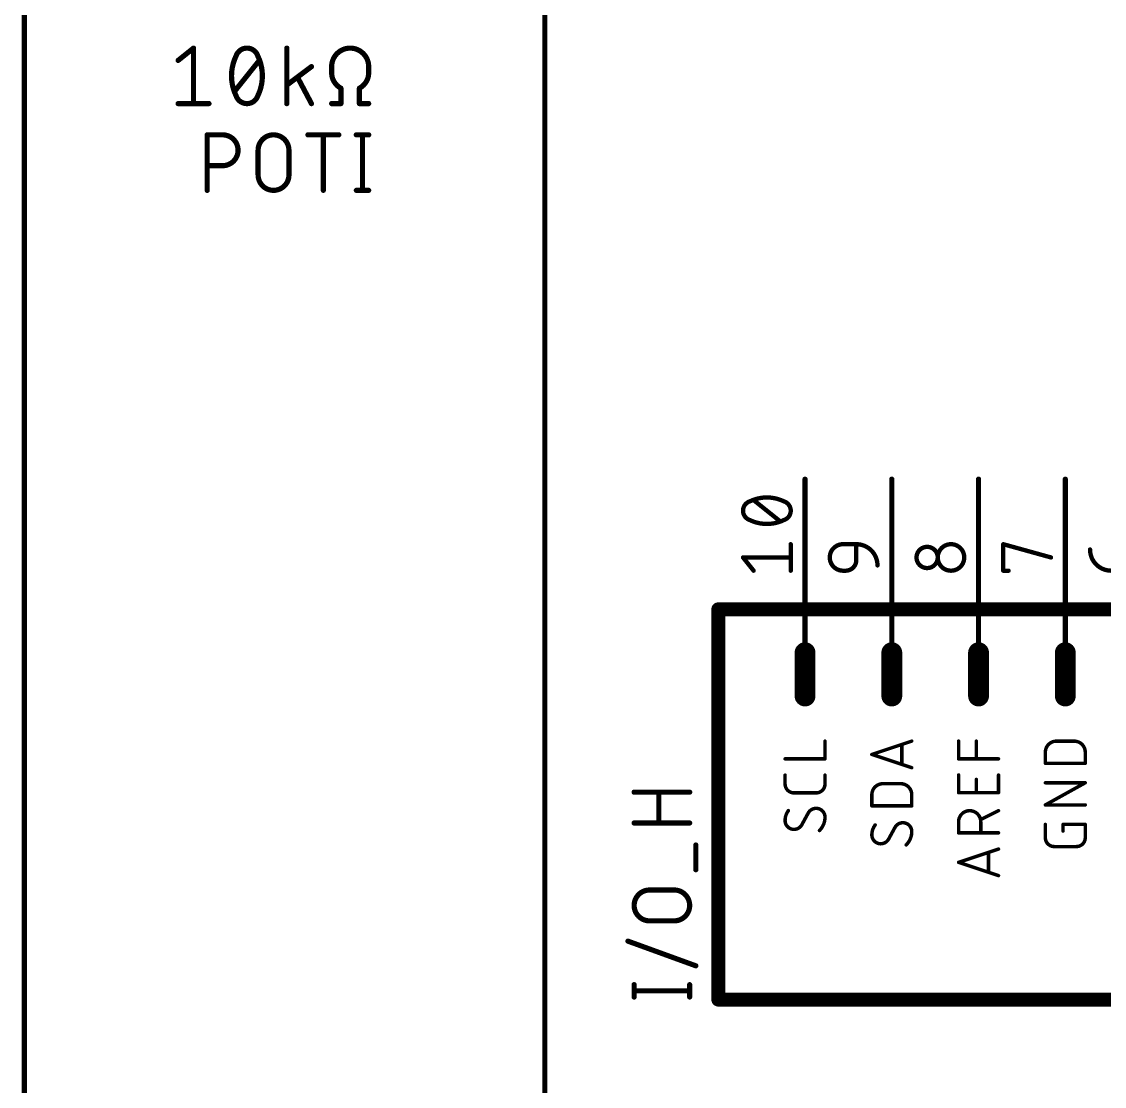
# Model space of a CAD drawing. Extents: x 33 to 158, y -5 to 117.
# Drawn here: x 32.94 to 64.64, y 38.1 to 69.28 of the extents above; entities that cross this region are included whole.
import ezdxf

# ---------------------------------------------------------------- set-up
doc = ezdxf.new("R2010")
doc.units = 0
for name, color, linetype in [('91', 122, 'CONTINUOUS'), ('94', 12, 'CONTINUOUS'), ('95', 251, 'CONTINUOUS'), ('96', 251, 'CONTINUOUS')]:
    doc.layers.add(name, color=color, linetype=linetype)

msp = doc.modelspace()

# ---------------------------------------------------------------- linework, layer by layer
at = {"layer": '91', "const_width": 0.1524}
for points in [[(33.02, 12.7), (33.02, 71.12)], [(48.26, 71.12), (48.26, 15.24)]]:
    msp.add_lwpolyline(points, dxfattribs=at)
at = {"layer": '94'}
for points, const_width in [([(55.88, 55.88), (55.88, 50.8)], 0.1524), ([(58.42, 55.88), (58.42, 50.8)], 0.1524), ([(60.96, 55.88), (60.96, 50.8)], 0.1524), ([(63.5, 55.88), (63.5, 50.8)], 0.1524), ([(53.34, 52.07), (53.34, 40.64)], 0.4064), ([(53.34, 52.07), (81.28, 52.07)], 0.4064), ([(55.88, 49.53), (55.88, 50.8)], 0.6096), ([(58.42, 49.53), (58.42, 50.8)], 0.6096), ([(60.96, 49.53), (60.96, 50.8)], 0.6096), ([(63.5, 49.53), (63.5, 50.8)], 0.6096), ([(56.4642, 47.6899), (56.4642, 48.2092)], 0.1016), ([(57.8358, 47.8197), (59.0042, 48.2092)], 0.1016), ([(60.3758, 47.6899), (60.3758, 48.2092)], 0.1016), ([(60.8951, 47.6899), (60.8951, 48.2092)], 0.1016), ([(63.2404, 48.2092), (63.7596, 48.2092)], 0.1016), ([(59.0042, 47.4303), (57.8358, 47.8197)], 0.1016), ([(58.7121, 48.1118), (58.7121, 47.5276)], 0.1016), ([(62.9158, 47.5601), (62.9158, 47.8846)], 0.1016), ([(64.0842, 47.8846), (64.0842, 47.5601)], 0.1016), ([(55.2958, 47.6899), (56.4642, 47.6899)], 0.1016), ([(61.5442, 47.6899), (60.3758, 47.6899)], 0.1016), ([(64.0842, 47.5601), (62.9158, 47.5601)], 0.1016), ([(55.2958, 46.9534), (55.2958, 47.213)], 0.1016), ([(56.4642, 47.213), (56.4642, 46.9534)], 0.1016), ([(60.3758, 46.6993), (60.3758, 47.2186)], 0.1016), ([(61.5442, 47.2186), (61.5442, 46.6993)], 0.1016), ([(58.1604, 46.9632), (58.6796, 46.9632)], 0.1016), ([(60.8951, 46.6993), (60.8951, 47.0888)], 0.1016), ([(62.9158, 46.3409), (64.0842, 46.99)], 0.1016), ([(64.0842, 46.99), (62.9158, 46.99)], 0.1016), ([(56.2046, 46.6937), (55.5554, 46.6937)], 0.1016), ([(57.8358, 46.3141), (57.8358, 46.6386)], 0.1016), ([(59.0042, 46.6386), (59.0042, 46.3141)], 0.1016), ([(61.5442, 46.6993), (60.3758, 46.6993)], 0.1016), ([(59.0042, 46.3141), (57.8358, 46.3141)], 0.1016), ([(64.0842, 46.3409), (62.9158, 46.3409)], 0.1016), ([(55.9774, 46.1114), (55.7826, 45.7544)], 0.1016), ([(61.5442, 46.1724), (61.0249, 45.9128)], 0.1016), ([(58.5174, 45.6904), (58.3226, 45.3334)], 0.1016), ([(60.3758, 45.5233), (60.3758, 45.8479)], 0.1016), ([(61.0249, 45.8479), (61.0249, 45.5233)], 0.1016), ([(62.9158, 45.3813), (62.9158, 45.7708)], 0.1016), ([(63.4351, 45.5761), (63.4351, 45.7708)], 0.1016), ([(63.4351, 45.7708), (64.0842, 45.7708)], 0.1016), ([(64.0842, 45.7708), (64.0842, 45.3813)], 0.1016), ([(61.5442, 45.5233), (60.3758, 45.5233)], 0.1016), ([(60.3758, 44.6594), (61.5442, 45.0489)], 0.1016), ([(63.8246, 45.1217), (63.1754, 45.1217)], 0.1016), ([(61.5442, 44.2699), (60.3758, 44.6594)], 0.1016), ([(61.2521, 44.9515), (61.2521, 44.3673)], 0.1016), ([(81.28, 40.64), (53.34, 40.64)], 0.4064)]:
    msp.add_lwpolyline(points, dxfattribs=dict(at, const_width=const_width))
for points, const_width in [([(55.9181, 55.88, 1), (55.8419, 55.88)], 0.0762), ([(58.4581, 55.88, 1), (58.3819, 55.88)], 0.0762), ([(60.9981, 55.88, 1), (60.9219, 55.88)], 0.0762), ([(63.5381, 55.88, 1), (63.4619, 55.88)], 0.0762), ([(53.4416, 52.07, 1), (53.2384, 52.07)], 0.2032), ([(53.34, 52.1716, 1), (53.34, 51.9684)], 0.2032), ([(56.0324, 50.8, 1), (55.7276, 50.8)], 0.3048), ([(58.5724, 50.8, 1), (58.2676, 50.8)], 0.3048), ([(61.1124, 50.8, 1), (60.8076, 50.8)], 0.3048), ([(63.6524, 50.8, 1), (63.3476, 50.8)], 0.3048), ([(55.8419, 50.8, 1), (55.9181, 50.8)], 0.0762), ([(58.3819, 50.8, 1), (58.4581, 50.8)], 0.0762), ([(60.9219, 50.8, 1), (60.9981, 50.8)], 0.0762), ([(63.4619, 50.8, 1), (63.5381, 50.8)], 0.0762), ([(55.7276, 49.53, 1), (56.0324, 49.53)], 0.3048), ([(58.2676, 49.53, 1), (58.5724, 49.53)], 0.3048), ([(60.8076, 49.53, 1), (61.1124, 49.53)], 0.3048), ([(63.3476, 49.53, 1), (63.6524, 49.53)], 0.3048), ([(56.4896, 48.2092, 1), (56.4388, 48.2092)], 0.0508), ([(59.0122, 48.1851, 1), (58.9962, 48.2333)], 0.0508), ([(60.4012, 48.2092, 1), (60.3504, 48.2092)], 0.0508), ([(60.9205, 48.2092, 1), (60.8697, 48.2092)], 0.0508), ([(63.2404, 48.2092, 0.4142), (62.9158, 47.8846)], 0.1016), ([(63.2404, 48.2346, 1), (63.2404, 48.1838)], 0.0508), ([(63.2404, 48.1838, 1), (63.2404, 48.2346)], 0.0508), ([(64.0842, 47.8846, 0.4142), (63.7596, 48.2092)], 0.1016), ([(63.7596, 48.2346, 1), (63.7596, 48.1838)], 0.0508), ([(63.7596, 48.1838, 1), (63.7596, 48.2346)], 0.0508), ([(57.8438, 47.8438, 1), (57.8278, 47.7956)], 0.0508), ([(57.8278, 47.8438, 1), (57.8438, 47.7956)], 0.0508), ([(58.7375, 48.1118, 1), (58.6867, 48.1118)], 0.0508), ([(62.9412, 47.8846, 1), (62.8904, 47.8846)], 0.0508), ([(62.8904, 47.8846, 1), (62.9412, 47.8846)], 0.0508), ([(64.1096, 47.8846, 1), (64.0588, 47.8846)], 0.0508), ([(64.0588, 47.8846, 1), (64.1096, 47.8846)], 0.0508), ([(55.2958, 47.7153, 1), (55.2958, 47.6645)], 0.0508), ([(56.4388, 47.6899, 1), (56.4896, 47.6899)], 0.0508), ([(56.4642, 47.6645, 1), (56.4642, 47.7153)], 0.0508), ([(58.6867, 47.5276, 1), (58.7375, 47.5276)], 0.0508), ([(60.3758, 47.7153, 1), (60.3758, 47.6645)], 0.0508), ([(60.3504, 47.6899, 1), (60.4012, 47.6899)], 0.0508), ([(60.8697, 47.6899, 1), (60.9205, 47.6899)], 0.0508), ([(61.5442, 47.6645, 1), (61.5442, 47.7153)], 0.0508), ([(62.9158, 47.5855, 1), (62.9158, 47.5347)], 0.0508), ([(62.8904, 47.5601, 1), (62.9412, 47.5601)], 0.0508), ([(64.0588, 47.5601, 1), (64.1096, 47.5601)], 0.0508), ([(64.0842, 47.5347, 1), (64.0842, 47.5855)], 0.0508), ([(55.3212, 47.213, 1), (55.2704, 47.213)], 0.0508), ([(56.4896, 47.213, 1), (56.4388, 47.213)], 0.0508), ([(58.9962, 47.4062, 1), (59.0122, 47.4544)], 0.0508), ([(60.4012, 47.2186, 1), (60.3504, 47.2186)], 0.0508), ([(61.5696, 47.2186, 1), (61.5188, 47.2186)], 0.0508), ([(55.2958, 46.9534, 0.4142), (55.5554, 46.6937)], 0.1016), ([(55.3212, 46.9534, 1), (55.2704, 46.9534)], 0.0508), ([(55.2704, 46.9534, 1), (55.3212, 46.9534)], 0.0508), ([(56.2046, 46.6937, 0.4142), (56.4642, 46.9534)], 0.1016), ([(56.4896, 46.9534, 1), (56.4388, 46.9534)], 0.0508), ([(56.4388, 46.9534, 1), (56.4896, 46.9534)], 0.0508), ([(58.1604, 46.9632, 0.4142), (57.8358, 46.6386)], 0.1016), ([(58.1604, 46.9886, 1), (58.1604, 46.9378)], 0.0508), ([(58.1604, 46.9378, 1), (58.1604, 46.9886)], 0.0508), ([(59.0042, 46.6386, 0.4142), (58.6796, 46.9632)], 0.1016), ([(58.6796, 46.9886, 1), (58.6796, 46.9378)], 0.0508), ([(58.6796, 46.9378, 1), (58.6796, 46.9886)], 0.0508), ([(60.9205, 47.0888, 1), (60.8697, 47.0888)], 0.0508), ([(62.9158, 47.0154, 1), (62.9158, 46.9646)], 0.0508), ([(64.0965, 46.9678, 1), (64.0719, 47.0122)], 0.0508), ([(64.0842, 46.9646, 1), (64.0842, 47.0154)], 0.0508), ([(55.5554, 46.7191, 1), (55.5554, 46.6683)], 0.0508), ([(55.5554, 46.6683, 1), (55.5554, 46.7191)], 0.0508), ([(56.2046, 46.7191, 1), (56.2046, 46.6683)], 0.0508), ([(56.2046, 46.6683, 1), (56.2046, 46.7191)], 0.0508), ([(57.8612, 46.6386, 1), (57.8104, 46.6386)], 0.0508), ([(57.8104, 46.6386, 1), (57.8612, 46.6386)], 0.0508), ([(59.0296, 46.6386, 1), (58.9788, 46.6386)], 0.0508), ([(58.9788, 46.6386, 1), (59.0296, 46.6386)], 0.0508), ([(60.3758, 46.7247, 1), (60.3758, 46.6739)], 0.0508), ([(60.3504, 46.6993, 1), (60.4012, 46.6993)], 0.0508), ([(60.8697, 46.6993, 1), (60.9205, 46.6993)], 0.0508), ([(61.5188, 46.6993, 1), (61.5696, 46.6993)], 0.0508), ([(61.5442, 46.6739, 1), (61.5442, 46.7247)], 0.0508), ([(56.2046, 46.2413, 0.2656), (55.9774, 46.1114)], 0.1016), ([(56.4642, 45.9816, 0.4142), (56.2046, 46.2413)], 0.1016), ([(56.2046, 46.2667, 1), (56.2046, 46.2159)], 0.0508), ([(56.2046, 46.2159, 1), (56.2046, 46.2667)], 0.0508), ([(57.8358, 46.3395, 1), (57.8358, 46.2887)], 0.0508), ([(57.8104, 46.3141, 1), (57.8612, 46.3141)], 0.0508), ([(58.9788, 46.3141, 1), (59.0296, 46.3141)], 0.0508), ([(59.0042, 46.2887, 1), (59.0042, 46.3395)], 0.0508), ([(62.9158, 46.3663, 1), (62.9158, 46.3155)], 0.0508), ([(62.9035, 46.3631, 1), (62.9281, 46.3187)], 0.0508), ([(64.0842, 46.3155, 1), (64.0842, 46.3663)], 0.0508), ([(55.3932, 46.1764, 0.1623), (55.2958, 45.8843)], 0.1016), ([(55.4135, 46.1611, 1), (55.3728, 46.1916)], 0.0508), ([(55.9555, 46.1243, 1), (55.9993, 46.0985)], 0.0508), ([(55.9997, 46.0993, 1), (55.9551, 46.1236)], 0.0508), ([(56.3019, 45.5922, 0.2), (56.4642, 45.9816)], 0.1016), ([(56.4896, 45.9816, 1), (56.4388, 45.9816)], 0.0508), ([(56.4388, 45.9816, 1), (56.4896, 45.9816)], 0.0508), ([(61.0249, 45.8479, 1), (60.3758, 45.8479)], 0.1016), ([(61.5556, 46.1497, 1), (61.5328, 46.1951)], 0.0508), ([(55.2958, 45.8843, 0.4142), (55.5554, 45.6246)], 0.1016), ([(55.3212, 45.8843, 1), (55.2704, 45.8843)], 0.0508), ([(55.2704, 45.8843, 1), (55.3212, 45.8843)], 0.0508), ([(55.5554, 45.6246, 0.2656), (55.7826, 45.7544)], 0.1016), ([(55.5554, 45.65, 1), (55.5554, 45.5992)], 0.0508), ([(55.5554, 45.5992, 1), (55.5554, 45.65)], 0.0508), ([(55.7603, 45.7666, 1), (55.8049, 45.7423)], 0.0508), ([(55.8045, 45.7415, 1), (55.7608, 45.7673)], 0.0508), ([(57.9332, 45.7553, 0.1623), (57.8358, 45.4632)], 0.1016), ([(57.9535, 45.74, 1), (57.9128, 45.7705)], 0.0508), ([(58.7446, 45.8202, 0.2656), (58.5174, 45.6904)], 0.1016), ([(58.4955, 45.7033, 1), (58.5393, 45.6775)], 0.0508), ([(58.5397, 45.6782, 1), (58.4951, 45.7025)], 0.0508), ([(59.0042, 45.5605, 0.4142), (58.7446, 45.8202)], 0.1016), ([(58.7446, 45.8456, 1), (58.7446, 45.7948)], 0.0508), ([(58.7446, 45.7948, 1), (58.7446, 45.8456)], 0.0508), ([(60.4012, 45.8479, 1), (60.3504, 45.8479)], 0.0508), ([(60.3504, 45.8479, 1), (60.4012, 45.8479)], 0.0508), ([(61.0503, 45.8479, 1), (60.9995, 45.8479)], 0.0508), ([(60.9995, 45.8479, 1), (61.0503, 45.8479)], 0.0508), ([(61.0136, 45.9355, 1), (61.0363, 45.8901)], 0.0508), ([(62.9412, 45.7708, 1), (62.8904, 45.7708)], 0.0508), ([(63.4605, 45.7708, 1), (63.4097, 45.7708)], 0.0508), ([(63.4351, 45.7962, 1), (63.4351, 45.7454)], 0.0508), ([(64.1096, 45.7708, 1), (64.0588, 45.7708)], 0.0508), ([(64.0842, 45.7454, 1), (64.0842, 45.7962)], 0.0508), ([(56.284, 45.6102, 1), (56.3198, 45.5741)], 0.0508), ([(57.8358, 45.4632, 0.4142), (58.0954, 45.2035)], 0.1016), ([(57.8612, 45.4632, 1), (57.8104, 45.4632)], 0.0508), ([(57.8104, 45.4632, 1), (57.8612, 45.4632)], 0.0508), ([(58.0954, 45.2035, 0.2656), (58.3226, 45.3334)], 0.1016), ([(58.3003, 45.3455, 1), (58.3449, 45.3212)], 0.0508), ([(58.3445, 45.3205, 1), (58.3008, 45.3463)], 0.0508), ([(58.8419, 45.1711, 0.2), (59.0042, 45.5605)], 0.1016), ([(59.0296, 45.5605, 1), (58.9788, 45.5606)], 0.0508), ([(58.9788, 45.5605, 1), (59.0296, 45.5605)], 0.0508), ([(60.3758, 45.5487, 1), (60.3758, 45.4979)], 0.0508), ([(60.3504, 45.5233, 1), (60.4012, 45.5233)], 0.0508), ([(60.9995, 45.5233, 1), (61.0503, 45.5233)], 0.0508), ([(61.5442, 45.4979, 1), (61.5442, 45.5487)], 0.0508), ([(62.9158, 45.3813, 0.4142), (63.1754, 45.1217)], 0.1016), ([(62.9412, 45.3813, 1), (62.8904, 45.3813)], 0.0508), ([(62.8904, 45.3813, 1), (62.9412, 45.3813)], 0.0508), ([(63.4097, 45.5761, 1), (63.4605, 45.5761)], 0.0508), ([(63.8246, 45.1217, 0.4142), (64.0842, 45.3813)], 0.1016), ([(64.1096, 45.3813, 1), (64.0588, 45.3813)], 0.0508), ([(64.0588, 45.3813, 1), (64.1096, 45.3813)], 0.0508), ([(58.0954, 45.2289, 1), (58.0954, 45.1781)], 0.0508), ([(58.0954, 45.1781, 1), (58.0954, 45.2289)], 0.0508), ([(58.824, 45.1891, 1), (58.8598, 45.153)], 0.0508), ([(61.5522, 45.0248, 1), (61.5362, 45.073)], 0.0508), ([(63.1754, 45.1471, 1), (63.1754, 45.0963)], 0.0508), ([(63.1754, 45.0963, 1), (63.1754, 45.1471)], 0.0508), ([(63.8246, 45.1471, 1), (63.8246, 45.0963)], 0.0508), ([(63.8246, 45.0963, 1), (63.8246, 45.1471)], 0.0508), ([(60.3838, 44.6835, 1), (60.3678, 44.6353)], 0.0508), ([(60.3678, 44.6835, 1), (60.3838, 44.6353)], 0.0508), ([(61.2775, 44.9515, 1), (61.2267, 44.9515)], 0.0508), ([(61.2267, 44.3673, 1), (61.2775, 44.3673)], 0.0508), ([(61.5362, 44.2459, 1), (61.5522, 44.294)], 0.0508), ([(53.34, 40.7416, 1), (53.34, 40.5384)], 0.2032), ([(53.2384, 40.64, 1), (53.4416, 40.64)], 0.2032)]:
    msp.add_lwpolyline(points, format="xyb", dxfattribs=dict(at, const_width=const_width))
at = {"layer": '95'}
for points, const_width in [([(38.3765, 64.3382), (38.3765, 65.9638)], 0.1524), ([(38.3765, 65.9638), (38.8281, 65.9638)], 0.1524), ([(41.3253, 65.9638), (42.2284, 65.9638)], 0.1524), ([(41.7769, 64.3382), (41.7769, 65.9638)], 0.1524), ([(42.7426, 65.9638), (43.1038, 65.9638)], 0.1524), ([(42.9232, 65.9638), (42.9232, 64.3382)], 0.1524), ([(39.8664, 64.7898), (39.8664, 65.5122)], 0.1524), ([(40.7695, 65.5122), (40.7695, 64.7898)], 0.1524), ([(38.8281, 65.0607), (38.3765, 65.0607)], 0.1524), ([(42.7426, 64.3382), (43.1038, 64.3382)], 0.1524), ([(55.1505, 54.6468), (54.3743, 55.2677)], 0.127), ([(55.4609, 53.2003), (55.4609, 53.9764)], 0.127), ([(56.992, 53.9764), (57.38, 53.9764)], 0.127), ([(57.38, 53.9764), (57.38, 53.5107)], 0.127), ([(61.6839, 53.2003), (61.6839, 53.9764)], 0.127), ([(61.6839, 53.9764), (63.0809, 53.5884)], 0.127), ([(54.3743, 53.2003), (54.0639, 53.5884)], 0.127), ([(54.0639, 53.5884), (55.4609, 53.5884)], 0.127), ([(57.0696, 53.2003), (56.992, 53.2003)], 0.127), ([(61.8391, 53.2003), (61.6839, 53.2003)], 0.127)]:
    msp.add_lwpolyline(points, dxfattribs=dict(at, const_width=const_width))
for points, const_width in [([(38.4146, 65.9638, 1), (38.3384, 65.9638)], 0.0762), ([(38.3765, 66.0019, 1), (38.3765, 65.9257)], 0.0762), ([(38.8281, 65.0607, 1), (38.8281, 65.9638)], 0.1524), ([(38.8281, 66.0019, 1), (38.8281, 65.9257)], 0.0762), ([(38.8281, 65.9257, 1), (38.8281, 66.0019)], 0.0762), ([(40.7695, 65.5122, 1), (39.8664, 65.5122)], 0.1524), ([(41.3253, 66.0019, 1), (41.3253, 65.9257)], 0.0762), ([(41.815, 65.9638, 1), (41.7388, 65.9638)], 0.0762), ([(42.2284, 65.9257, 1), (42.2284, 66.0019)], 0.0762), ([(42.7426, 66.0019, 1), (42.7426, 65.9257)], 0.0762), ([(42.9613, 65.9638, 1), (42.8851, 65.9638)], 0.0762), ([(43.1038, 65.9257, 1), (43.1038, 66.0019)], 0.0762), ([(39.9045, 65.5122, 1), (39.8283, 65.5122)], 0.0762), ([(39.8283, 65.5122, 1), (39.9045, 65.5122)], 0.0762), ([(40.8076, 65.5122, 1), (40.7314, 65.5122)], 0.0762), ([(40.7314, 65.5122, 1), (40.8076, 65.5122)], 0.0762), ([(38.3765, 65.0988, 1), (38.3765, 65.0226)], 0.0762), ([(38.8281, 65.0988, 1), (38.8281, 65.0226)], 0.0762), ([(38.8281, 65.0226, 1), (38.8281, 65.0988)], 0.0762), ([(39.8664, 64.7898, 1), (40.7695, 64.7898)], 0.1524), ([(39.9045, 64.7898, 1), (39.8283, 64.7898)], 0.0762), ([(39.8283, 64.7898, 1), (39.9045, 64.7898)], 0.0762), ([(40.8076, 64.7898, 1), (40.7314, 64.7898)], 0.0762), ([(40.7314, 64.7898, 1), (40.8076, 64.7898)], 0.0762), ([(38.3384, 64.3382, 1), (38.4146, 64.3382)], 0.0762), ([(41.7388, 64.3382, 1), (41.815, 64.3382)], 0.0762), ([(42.7426, 64.3763, 1), (42.7426, 64.3001)], 0.0762), ([(42.8851, 64.3382, 1), (42.9613, 64.3382)], 0.0762), ([(43.1038, 64.3001, 1), (43.1038, 64.3763)], 0.0762), ([(54.2579, 55.2288, 0.3205), (54.0639, 54.9572)], 0.127), ([(54.7624, 55.3453, 0.1139), (54.2579, 55.2288)], 0.127), ([(54.244, 55.2574, 1), (54.2718, 55.2003)], 0.0635), ([(54.2682, 55.1988, 1), (54.2476, 55.2589)], 0.0635), ([(54.3942, 55.2924, 1), (54.3545, 55.2429)], 0.0635), ([(55.2669, 55.2288, 0.1139), (54.7624, 55.3453)], 0.127), ([(54.7624, 55.377, 1), (54.7624, 55.3135)], 0.0635), ([(54.7624, 55.3135, 1), (54.7624, 55.377)], 0.0635), ([(55.2772, 55.2589, 1), (55.2566, 55.1988)], 0.0635), ([(55.4609, 54.9572, 0.3205), (55.2669, 55.2288)], 0.127), ([(55.253, 55.2003, 1), (55.2808, 55.2574)], 0.0635), ([(54.0639, 54.9572, 0.3205), (54.2579, 54.6856)], 0.127), ([(54.0956, 54.9572, 1), (54.0322, 54.9572)], 0.0635), ([(54.0322, 54.9572, 1), (54.0956, 54.9572)], 0.0635), ([(55.2669, 54.6856, 0.3205), (55.4609, 54.9572)], 0.127), ([(55.4926, 54.9572, 1), (55.4292, 54.9572)], 0.0635), ([(55.4292, 54.9572, 1), (55.4926, 54.9572)], 0.0635), ([(54.2579, 54.6856, 0.1139), (54.7624, 54.5692)], 0.127), ([(54.2718, 54.7141, 1), (54.244, 54.657)], 0.0635), ([(54.2476, 54.6555, 1), (54.2682, 54.7156)], 0.0635), ([(54.7624, 54.5692, 0.1139), (55.2669, 54.6856)], 0.127), ([(54.7624, 54.6009, 1), (54.7624, 54.5374)], 0.0635), ([(54.7624, 54.5374, 1), (54.7624, 54.6009)], 0.0635), ([(55.1306, 54.622, 1), (55.1703, 54.6716)], 0.0635), ([(55.2566, 54.7156, 1), (55.2772, 54.6555)], 0.0635), ([(55.2808, 54.657, 1), (55.253, 54.7141)], 0.0635), ([(55.4927, 53.9764, 1), (55.4291, 53.9764)], 0.0635), ([(56.992, 53.9764, 1), (56.992, 53.2003)], 0.127), ([(56.992, 54.0082, 1), (56.992, 53.9447)], 0.0635), ([(56.992, 53.9447, 1), (56.992, 54.0082)], 0.0635), ([(57.38, 54.0082, 1), (57.38, 53.9447)], 0.0635), ([(57.4118, 53.9764, 1), (57.3483, 53.9764)], 0.0635), ([(58.0009, 53.3555, 0.4142), (57.38, 53.9764)], 0.127), ([(57.38, 53.9447, 1), (57.38, 54.0082)], 0.0635), ([(59.4543, 53.8988, 1), (59.4543, 53.2779)], 0.127), ([(59.4543, 53.9306, 1), (59.4543, 53.867)], 0.0635), ([(59.4543, 53.2779, 1), (59.4543, 53.8988)], 0.127), ([(59.4543, 53.867, 1), (59.4543, 53.9305)], 0.0635), ([(60.1528, 53.9764, 1), (60.1528, 53.2003)], 0.127), ([(60.1528, 54.0082, 1), (60.1528, 53.9447)], 0.0635), ([(60.1528, 53.2003, 1), (60.1528, 53.9764)], 0.127), ([(60.1528, 53.9447, 1), (60.1528, 54.0082)], 0.0635), ([(61.7157, 53.9764, 1), (61.6521, 53.9764)], 0.0635), ([(61.6924, 54.007, 1), (61.6754, 53.9458)], 0.0635), ([(54.0887, 53.6082, 1), (54.0391, 53.5685)], 0.0635), ([(54.0639, 53.6201, 1), (54.0639, 53.5566)], 0.0635), ([(55.4609, 53.5566, 1), (55.4609, 53.6201)], 0.0635), ([(57.0696, 53.2003, 0.4142), (57.38, 53.5107)], 0.127), ([(57.4118, 53.5107, 1), (57.3483, 53.5107)], 0.0635), ([(63.0724, 53.5578, 1), (63.0894, 53.6189)], 0.0635), ([(64.2556, 53.8212, 1), (64.1921, 53.8212)], 0.0635), ([(64.2239, 53.8212, 0.4142), (64.8448, 53.2003)], 0.127), ([(56.992, 53.2321, 1), (56.992, 53.1686)], 0.0635), ([(56.992, 53.1686, 1), (56.992, 53.2321)], 0.0635), ([(57.0696, 53.2321, 1), (57.0696, 53.1686)], 0.0635), ([(57.0696, 53.1686, 1), (57.0696, 53.2321)], 0.0635), ([(57.3483, 53.5107, 1), (57.4118, 53.5107)], 0.0635), ([(57.9691, 53.3555, 1), (58.0327, 53.3555)], 0.0635), ([(59.4543, 53.3097, 1), (59.4543, 53.2462)], 0.0635), ([(59.4543, 53.2462, 1), (59.4543, 53.3097)], 0.0635), ([(60.1528, 53.232, 1), (60.1528, 53.1685)], 0.0635), ([(60.1528, 53.1686, 1), (60.1528, 53.2321)], 0.0635), ([(61.6839, 53.2321, 1), (61.6839, 53.1686)], 0.0635), ([(61.8391, 53.1686, 1), (61.8391, 53.2321)], 0.0635), ([(54.3496, 53.1805, 1), (54.3991, 53.2201)], 0.0635), ([(55.4291, 53.2003, 1), (55.4927, 53.2003)], 0.0635), ([(61.6521, 53.2003, 1), (61.7157, 53.2003)], 0.0635)]:
    msp.add_lwpolyline(points, format="xyb", dxfattribs=dict(at, const_width=const_width))
at = {"layer": '96', "const_width": 0.1524}
for points in [[(37.5252, 68.1426), (37.9768, 68.5038)], [(37.9768, 68.5038), (37.9768, 66.8782)], [(40.7066, 66.8782), (40.7066, 68.5038)], [(39.1787, 67.2394), (39.9011, 68.1426)], [(41.429, 67.9619), (40.7066, 67.4201)], [(42.0201, 67.9619), (42.0201, 67.7813)], [(43.1038, 67.9619), (43.1038, 67.7813)], [(41.429, 66.8782), (41.0226, 67.6458)], [(42.291, 67.3298), (42.291, 66.8782)], [(42.8329, 67.3298), (42.8329, 66.8782)], [(37.5252, 66.8782), (38.4283, 66.8782)], [(42.291, 66.8782), (42.0201, 66.8782)], [(42.8329, 66.8782), (43.1038, 66.8782)], [(50.8762, 46.7151), (52.5018, 46.7151)], [(51.5987, 45.812), (51.5987, 46.7151)], [(52.5018, 45.812), (50.8762, 45.812)], [(52.6824, 44.4434), (52.6824, 45.1659)], [(51.3278, 43.8494), (52.0502, 43.8494)], [(52.0502, 42.9463), (51.3278, 42.9463)], [(52.6824, 41.6298), (50.6956, 42.3522)], [(50.8762, 40.7162), (50.8762, 41.0774)], [(50.8762, 40.8968), (52.5018, 40.8968)], [(52.5018, 40.7162), (52.5018, 41.0774)]]:
    msp.add_lwpolyline(points, dxfattribs=at)
at = {"layer": '96'}
for points, const_width in [([(38.0149, 68.5038, 1), (37.9387, 68.5038)], 0.0762), ([(38.0006, 68.474, 1), (37.953, 68.5336)], 0.0762), ([(39.5399, 68.5038, 0.3205), (39.2238, 68.278)], 0.1524), ([(39.856, 68.278, 0.3205), (39.5399, 68.5038)], 0.1524), ([(39.5399, 68.5419, 1), (39.5399, 68.4657)], 0.0762), ([(39.5399, 68.4657, 1), (39.5399, 68.5419)], 0.0762), ([(40.7447, 68.5038, 1), (40.6684, 68.5038)], 0.0762), ([(42.5619, 68.5038, 0.4142), (42.0201, 67.9619)], 0.1524), ([(43.1038, 67.9619, 0.4142), (42.5619, 68.5038)], 0.1524), ([(42.5619, 68.5419, 1), (42.5619, 68.4657)], 0.0762), ([(42.5619, 68.4657, 1), (42.5619, 68.5419)], 0.0762), ([(37.5014, 68.1723, 1), (37.549, 68.1128)], 0.0762), ([(39.2238, 68.278, 0.1139), (39.0883, 67.691)], 0.1524), ([(39.1878, 68.2904, 1), (39.2598, 68.2657)], 0.0762), ([(39.2581, 68.2613, 1), (39.1896, 68.2947)], 0.0762), ([(39.8902, 68.2947, 1), (39.8217, 68.2613)], 0.0762), ([(39.9915, 67.691, 0.1139), (39.856, 68.278)], 0.1524), ([(39.8199, 68.2657, 1), (39.892, 68.2904)], 0.0762), ([(39.9309, 68.1188, 1), (39.8714, 68.1664)], 0.0762), ([(41.4519, 67.9315, 1), (41.4062, 67.9924)], 0.0762), ([(42.0582, 67.9619, 1), (41.982, 67.9619)], 0.0762), ([(41.982, 67.9619, 1), (42.0582, 67.9619)], 0.0762), ([(42.0201, 67.7813, 0.277), (42.291, 67.3298)], 0.1524), ([(42.0582, 67.7813, 1), (41.982, 67.7813)], 0.0762), ([(42.8329, 67.3298, 0.277), (43.1038, 67.7813)], 0.1524), ([(43.1419, 67.9619, 1), (43.0657, 67.9619)], 0.0762), ([(43.0657, 67.9619, 1), (43.1419, 67.9619)], 0.0762), ([(43.1419, 67.7813, 1), (43.0657, 67.7813)], 0.0762), ([(39.0883, 67.691, 0.1139), (39.2238, 67.104)], 0.1524), ([(39.1264, 67.691, 1), (39.0502, 67.691)], 0.0762), ([(39.0502, 67.691, 1), (39.1264, 67.691)], 0.0762), ([(39.856, 67.104, 0.1139), (39.9915, 67.691)], 0.1524), ([(40.0296, 67.691, 1), (39.9534, 67.691)], 0.0762), ([(39.9534, 67.691, 1), (40.0296, 67.691)], 0.0762), ([(41.0563, 67.6637, 1), (40.989, 67.628)], 0.0762), ([(41.982, 67.7813, 1), (42.0582, 67.7813)], 0.0762), ([(43.0657, 67.7813, 1), (43.1419, 67.7813)], 0.0762), ([(39.1489, 67.2632, 1), (39.2084, 67.2156)], 0.0762), ([(40.6837, 67.4505, 1), (40.7294, 67.3896)], 0.0762), ([(42.3291, 67.3298, 1), (42.2529, 67.3298)], 0.0762), ([(42.2731, 67.2961, 1), (42.3089, 67.3634)], 0.0762), ([(42.8149, 67.3634, 1), (42.8508, 67.2961)], 0.0762), ([(42.871, 67.3298, 1), (42.7948, 67.3298)], 0.0762), ([(37.5252, 66.9163, 1), (37.5252, 66.8401)], 0.0762), ([(37.9387, 66.8782, 1), (38.0149, 66.8782)], 0.0762), ([(38.4283, 66.8401, 1), (38.4283, 66.9163)], 0.0762), ([(39.2238, 67.104, 0.3205), (39.5399, 66.8782)], 0.1524), ([(39.2598, 67.1163, 1), (39.1878, 67.0916)], 0.0762), ([(39.1896, 67.0873, 1), (39.2581, 67.1207)], 0.0762), ([(39.5399, 66.8782, 0.3205), (39.856, 67.104)], 0.1524), ([(39.5399, 66.9163, 1), (39.5399, 66.8401)], 0.0762), ([(39.5399, 66.8401, 1), (39.5399, 66.9163)], 0.0762), ([(39.8217, 67.1207, 1), (39.8902, 67.0873)], 0.0762), ([(39.892, 67.0916, 1), (39.8199, 67.1163)], 0.0762), ([(40.6684, 66.8782, 1), (40.7447, 66.8782)], 0.0762), ([(41.3954, 66.8604, 1), (41.4627, 66.896)], 0.0762), ([(42.0201, 66.9163, 1), (42.0201, 66.8401)], 0.0762), ([(42.2529, 66.8782, 1), (42.3291, 66.8782)], 0.0762), ([(42.291, 66.8401, 1), (42.291, 66.9163)], 0.0762), ([(42.8329, 66.9163, 1), (42.8329, 66.8401)], 0.0762), ([(42.7948, 66.8782, 1), (42.871, 66.8782)], 0.0762), ([(43.1038, 66.8401, 1), (43.1038, 66.9163)], 0.0762), ([(50.8762, 46.7532, 1), (50.8762, 46.677)], 0.0762), ([(51.6368, 46.7151, 1), (51.5606, 46.7151)], 0.0762), ([(52.5018, 46.677, 1), (52.5018, 46.7532)], 0.0762), ([(50.8762, 45.8501, 1), (50.8762, 45.7739)], 0.0762), ([(51.5606, 45.812, 1), (51.6368, 45.812)], 0.0762), ([(52.5018, 45.7739, 1), (52.5018, 45.8501)], 0.0762), ([(52.7205, 45.1659, 1), (52.6443, 45.1659)], 0.0762), ([(52.6443, 44.4434, 1), (52.7205, 44.4434)], 0.0762), ([(51.3278, 43.8494, 1), (51.3278, 42.9463)], 0.1524), ([(51.3278, 43.8875, 1), (51.3278, 43.8113)], 0.0762), ([(51.3278, 43.8113, 1), (51.3278, 43.8875)], 0.0762), ([(52.0502, 42.9463, 1), (52.0502, 43.8494)], 0.1524), ([(52.0502, 43.8875, 1), (52.0502, 43.8113)], 0.0762), ([(52.0502, 43.8113, 1), (52.0502, 43.8875)], 0.0762), ([(51.3278, 42.9844, 1), (51.3278, 42.9082)], 0.0762), ([(51.3278, 42.9082, 1), (51.3278, 42.9844)], 0.0762), ([(52.0502, 42.9844, 1), (52.0502, 42.9082)], 0.0762), ([(52.0502, 42.9082, 1), (52.0502, 42.9844)], 0.0762), ([(50.7086, 42.3881, 1), (50.6826, 42.3164)], 0.0762), ([(52.6694, 41.594, 1), (52.6954, 41.6656)], 0.0762), ([(50.9143, 41.0774, 1), (50.8381, 41.0774)], 0.0762), ([(50.8762, 40.9349, 1), (50.8762, 40.8587)], 0.0762), ([(52.5399, 41.0774, 1), (52.4637, 41.0774)], 0.0762), ([(52.5018, 40.8587, 1), (52.5018, 40.9349)], 0.0762), ([(50.8381, 40.7162, 1), (50.9143, 40.7162)], 0.0762), ([(52.4637, 40.7162, 1), (52.5399, 40.7162)], 0.0762)]:
    msp.add_lwpolyline(points, format="xyb", dxfattribs=dict(at, const_width=const_width))

doc.saveas('drawing.dxf')
